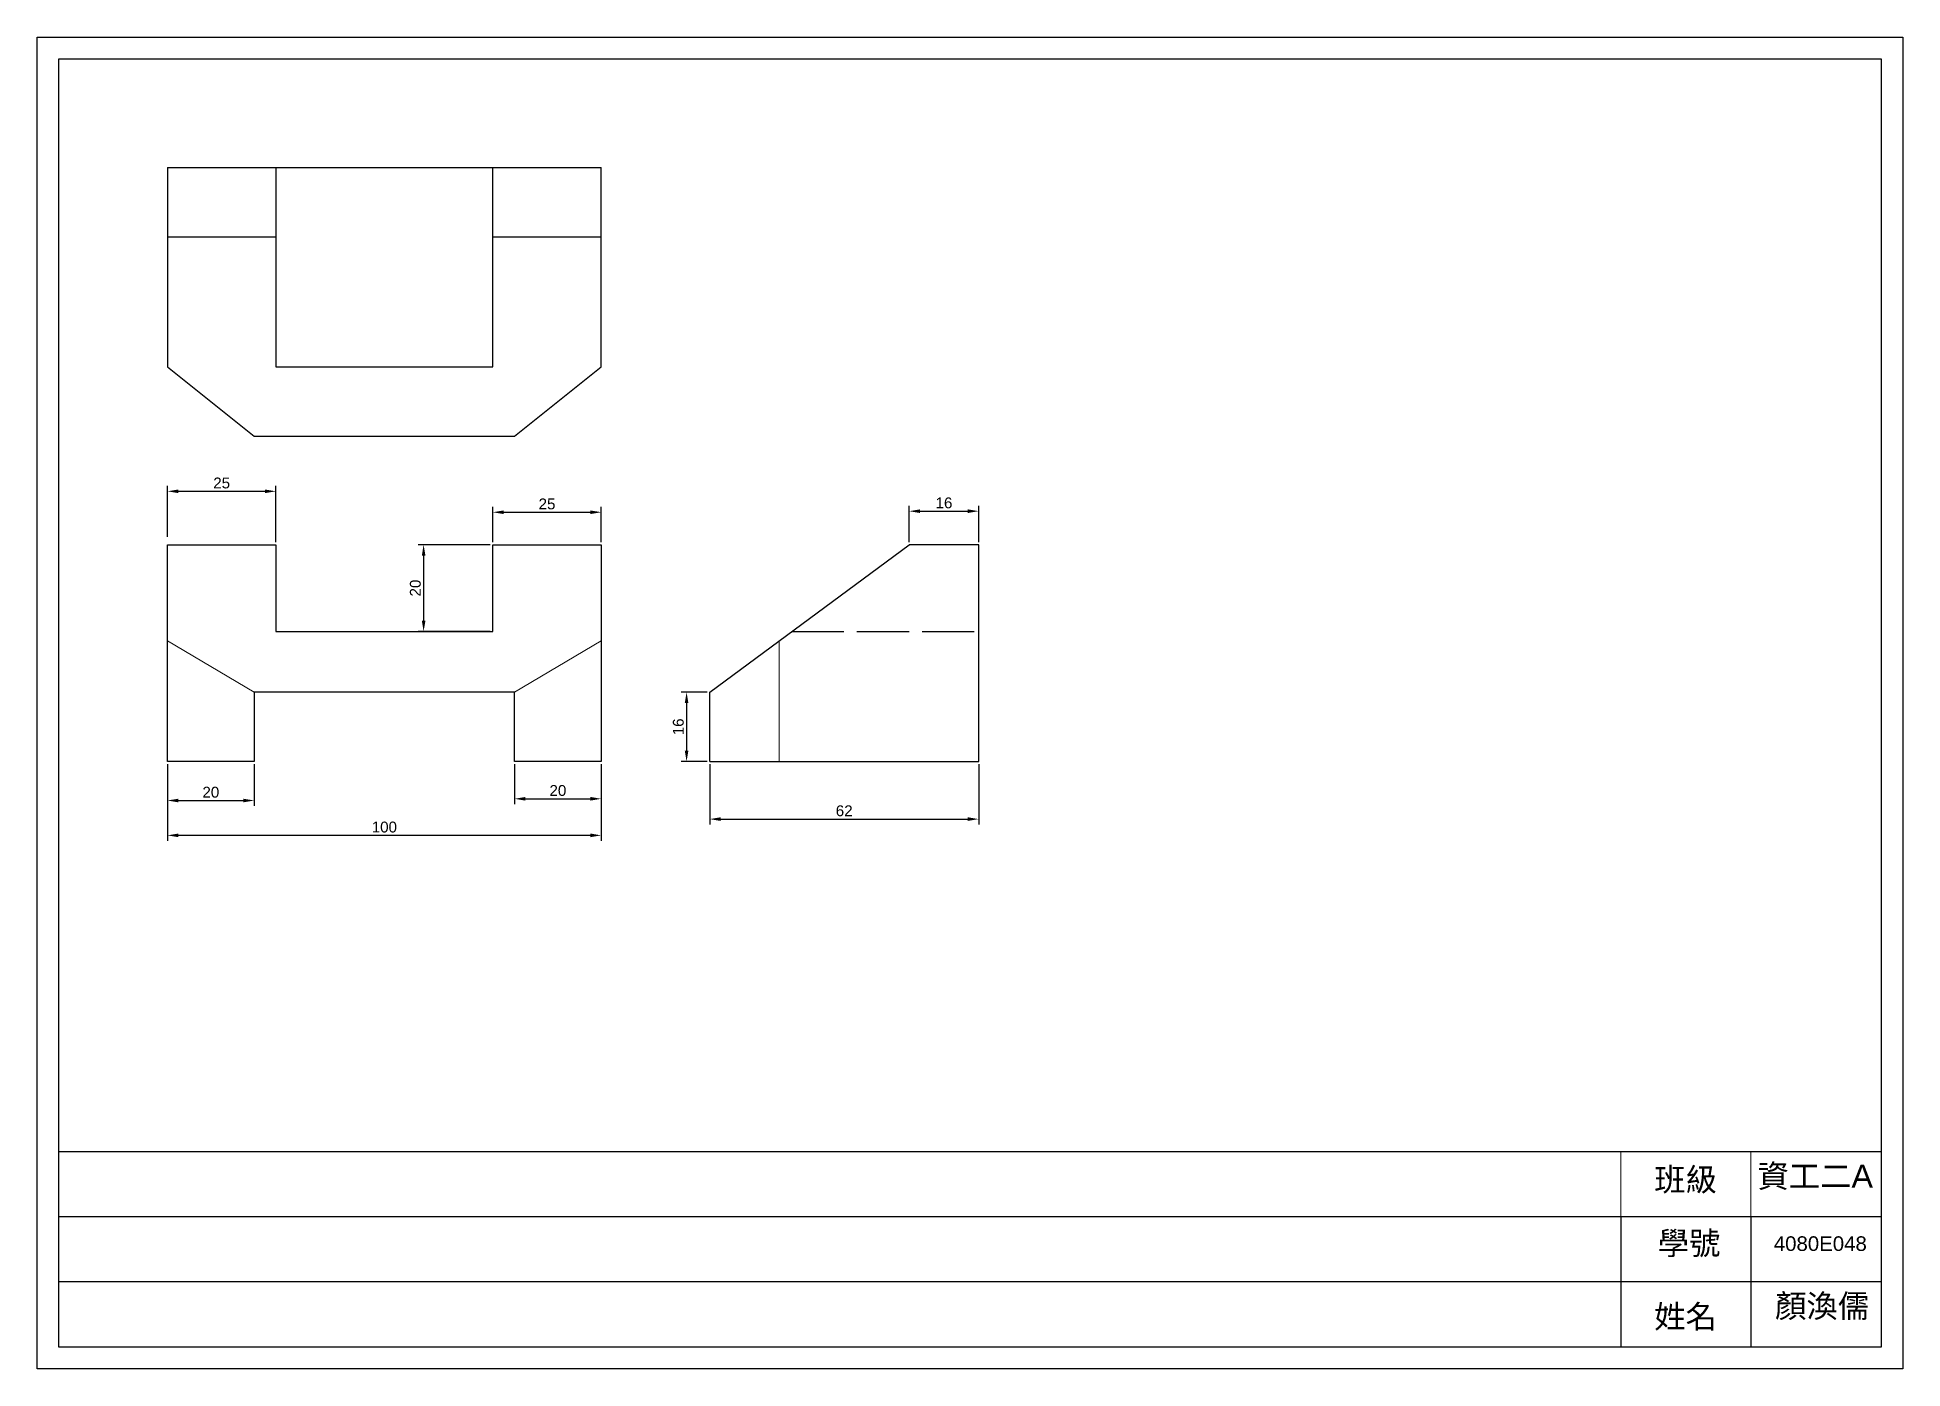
# Model space of a CAD drawing. Header units: millimetres. Extents: x 1895 to 2325, y 1748 to 2055.
import ezdxf

# ---------------------------------------------------------------- set-up
doc = ezdxf.new("R2010")
doc.units = ezdxf.units.MM
doc.linetypes.add('ACAD_ISO02W100', pattern=[15, 12, -3])
doc.styles.get("Standard").update_dxf_attribs({"font": 'arial.ttf'})
doc.dimstyles.new('ISO-25', dxfattribs={"dimtxt": 2.5, "dimasz": 2.5, "dimexe": 1.25, "dimexo": 0.625, "dimtad": 1, "dimtxsty": 'Standard', "dimcen": 2.5, "dimadec": 0, "dimazin": 0, "dimtfac": 1, "dimtmove": 0, "dimatfit": 3, "dimfxl": 1, "dimarcsym": 0})

# ---------------------------------------------------------------- blocks, each defined once
blk = doc.blocks.new('*D15')
at = {"color": 0, "lineweight": -2, "transparency": 16777216}
for p, q in [((2000, 1938.62), (2000, 1946.74)), ((2002.5, 1945.49), (2022.5, 1945.49)), ((2025, 1938.62), (2025, 1946.74))]:
    blk.add_line(p, q, dxfattribs=at)
at = {"color": 0, "lineweight": 15, "transparency": 16777216}
for points in [[(2002.5, 1945.9), (2002.5, 1945.07), (2000, 1945.49)], [(2022.5, 1945.9), (2022.5, 1945.07), (2025, 1945.49)]]:
    blk.add_solid(points, dxfattribs=at)
at = {"layer": 'Defpoints', "color": 0, "lineweight": 15, "transparency": 16777216}
for p in [(2025, 1945.49), (2000, 1938), (2025, 1938)]:
    blk.add_point(p, dxfattribs=at)
at = {"color": 0, "lineweight": 15, "transparency": 16777216, "insert": (2012.5, 1947.39), "char_height": 2.5, "attachment_point": 5}
blk.add_mtext('25', dxfattribs=at)
blk = doc.blocks.new('*D16')
at = {"color": 0, "lineweight": -2, "transparency": 16777216}
for p, q in [((1925, 1939.81), (1925, 1951.56)), ((1927.5, 1950.31), (1947.5, 1950.31)), ((1950, 1938.62), (1950, 1951.56))]:
    blk.add_line(p, q, dxfattribs=at)
at = {"color": 0, "lineweight": 15, "transparency": 16777216}
for points in [[(1927.5, 1950.73), (1927.5, 1949.9), (1925, 1950.31)], [(1947.5, 1950.73), (1947.5, 1949.9), (1950, 1950.31)]]:
    blk.add_solid(points, dxfattribs=at)
at = {"layer": 'Defpoints', "color": 0, "lineweight": 15, "transparency": 16777216}
for p in [(1950, 1950.31), (1925, 1939.19), (1950, 1938)]:
    blk.add_point(p, dxfattribs=at)
at = {"color": 0, "lineweight": 15, "transparency": 16777216, "insert": (1937.5, 1952.22), "char_height": 2.5, "attachment_point": 5}
blk.add_mtext('25', dxfattribs=at)
blk = doc.blocks.new('*D17')
at = {"color": 0, "lineweight": -2, "transparency": 16777216}
for p, q in [((1999.38, 1938), (1982.8, 1938)), ((1984.05, 1935.5), (1984.05, 1920.5)), ((1999.38, 1918), (1982.8, 1918))]:
    blk.add_line(p, q, dxfattribs=at)
at = {"color": 0, "lineweight": 15, "transparency": 16777216}
for points in [[(1983.64, 1935.5), (1984.47, 1935.5), (1984.05, 1938)], [(1983.64, 1920.5), (1984.47, 1920.5), (1984.05, 1918)]]:
    blk.add_solid(points, dxfattribs=at)
at = {"layer": 'Defpoints', "color": 0, "lineweight": 15, "transparency": 16777216}
for p in [(2000, 1938), (1984.05, 1918), (2000, 1918)]:
    blk.add_point(p, dxfattribs=at)
at = {"color": 0, "lineweight": 15, "transparency": 16777216, "insert": (1982.15, 1928), "char_height": 2.5, "attachment_point": 5, "rotation": 90}
blk.add_mtext('20', dxfattribs=at)
blk = doc.blocks.new('*D18')
at = {"color": 0, "lineweight": -2, "transparency": 16777216}
for p, q in [((1925, 1887.38), (1925, 1877.77)), ((1945, 1887.38), (1945, 1877.77)), ((1927.5, 1879.02), (1942.5, 1879.02))]:
    blk.add_line(p, q, dxfattribs=at)
at = {"color": 0, "lineweight": 15, "transparency": 16777216}
for points in [[(1927.5, 1879.43), (1927.5, 1878.6), (1925, 1879.02)], [(1942.5, 1879.43), (1942.5, 1878.6), (1945, 1879.02)]]:
    blk.add_solid(points, dxfattribs=at)
at = {"layer": 'Defpoints', "color": 0, "lineweight": 15, "transparency": 16777216}
for p in [(1925, 1888), (1945, 1888), (1945, 1879.02)]:
    blk.add_point(p, dxfattribs=at)
at = {"color": 0, "lineweight": 15, "transparency": 16777216, "insert": (1935, 1880.92), "char_height": 2.5, "attachment_point": 5}
blk.add_mtext('20', dxfattribs=at)
blk = doc.blocks.new('*D19')
at = {"color": 0, "lineweight": -2, "transparency": 16777216}
for p, q in [((2005, 1887.38), (2005, 1878.16)), ((2025, 1887.38), (2025, 1878.16)), ((2007.5, 1879.41), (2022.5, 1879.41))]:
    blk.add_line(p, q, dxfattribs=at)
at = {"color": 0, "lineweight": 15, "transparency": 16777216}
for points in [[(2007.5, 1879.83), (2007.5, 1878.99), (2005, 1879.41)], [(2022.5, 1879.83), (2022.5, 1878.99), (2025, 1879.41)]]:
    blk.add_solid(points, dxfattribs=at)
at = {"layer": 'Defpoints', "color": 0, "lineweight": 15, "transparency": 16777216}
for p in [(2005, 1888), (2025, 1888), (2025, 1879.41)]:
    blk.add_point(p, dxfattribs=at)
at = {"color": 0, "lineweight": 15, "transparency": 16777216, "insert": (2015, 1881.31), "char_height": 2.5, "attachment_point": 5}
blk.add_mtext('20', dxfattribs=at)
blk = doc.blocks.new('*D20')
at = {"color": 0, "lineweight": -2, "transparency": 16777216}
for p, q in [((1925, 1887.38), (1925, 1869.73)), ((2025, 1887.38), (2025, 1869.73)), ((2022.5, 1870.98), (1927.5, 1870.98))]:
    blk.add_line(p, q, dxfattribs=at)
at = {"color": 0, "lineweight": 15, "transparency": 16777216}
for points in [[(1927.5, 1871.4), (1927.5, 1870.56), (1925, 1870.98)], [(2022.5, 1871.4), (2022.5, 1870.56), (2025, 1870.98)]]:
    blk.add_solid(points, dxfattribs=at)
at = {"layer": 'Defpoints', "color": 0, "lineweight": 15, "transparency": 16777216}
for p in [(1925, 1888), (2025, 1888), (1925, 1870.98)]:
    blk.add_point(p, dxfattribs=at)
at = {"color": 0, "lineweight": 15, "transparency": 16777216, "insert": (1975, 1872.88), "char_height": 2.5, "attachment_point": 5}
blk.add_mtext('100', dxfattribs=at)
blk = doc.blocks.new('*D21')
at = {"color": 0, "lineweight": -2, "transparency": 16777216}
for p, q in [((2050, 1887.38), (2050, 1873.48)), ((2112, 1887.38), (2112, 1873.48)), ((2052.5, 1874.73), (2109.5, 1874.73))]:
    blk.add_line(p, q, dxfattribs=at)
at = {"color": 0, "lineweight": 15, "transparency": 16777216}
for points in [[(2052.5, 1875.15), (2052.5, 1874.31), (2050, 1874.73)], [(2109.5, 1875.15), (2109.5, 1874.31), (2112, 1874.73)]]:
    blk.add_solid(points, dxfattribs=at)
at = {"layer": 'Defpoints', "color": 0, "lineweight": 15, "transparency": 16777216}
for p in [(2050, 1888), (2112, 1888), (2112, 1874.73)]:
    blk.add_point(p, dxfattribs=at)
at = {"color": 0, "lineweight": 15, "transparency": 16777216, "insert": (2081, 1876.63), "char_height": 2.5, "attachment_point": 5}
blk.add_mtext('62', dxfattribs=at)
blk = doc.blocks.new('*D22')
at = {"color": 0, "lineweight": -2, "transparency": 16777216}
for p, q in [((2049.38, 1904), (2043.42, 1904)), ((2044.67, 1901.5), (2044.67, 1890.5)), ((2049.38, 1888), (2043.42, 1888))]:
    blk.add_line(p, q, dxfattribs=at)
at = {"color": 0, "lineweight": 15, "transparency": 16777216}
for points in [[(2044.25, 1901.5), (2045.08, 1901.5), (2044.67, 1904)], [(2044.25, 1890.5), (2045.08, 1890.5), (2044.67, 1888)]]:
    blk.add_solid(points, dxfattribs=at)
at = {"layer": 'Defpoints', "color": 0, "lineweight": 15, "transparency": 16777216}
for p in [(2050, 1904), (2044.67, 1888), (2050, 1888)]:
    blk.add_point(p, dxfattribs=at)
at = {"color": 0, "lineweight": 15, "transparency": 16777216, "insert": (2042.77, 1896), "char_height": 2.5, "attachment_point": 5, "rotation": 90}
blk.add_mtext('16', dxfattribs=at)
blk = doc.blocks.new('*D24')
at = {"color": 0, "lineweight": -2, "transparency": 16777216}
for p, q in [((2096, 1938.62), (2096, 1946.98)), ((2098.5, 1945.73), (2109.5, 1945.73)), ((2112, 1938.62), (2112, 1946.98))]:
    blk.add_line(p, q, dxfattribs=at)
at = {"color": 0, "lineweight": 15, "transparency": 16777216}
for points in [[(2098.5, 1946.15), (2098.5, 1945.31), (2096, 1945.73)], [(2109.5, 1946.15), (2109.5, 1945.31), (2112, 1945.73)]]:
    blk.add_solid(points, dxfattribs=at)
at = {"layer": 'Defpoints', "color": 0, "lineweight": 15, "transparency": 16777216}
for p in [(2112, 1945.73), (2096, 1938), (2112, 1938)]:
    blk.add_point(p, dxfattribs=at)
at = {"color": 0, "lineweight": 15, "transparency": 16777216, "insert": (2104, 1947.63), "char_height": 2.5, "attachment_point": 5}
blk.add_mtext('16', dxfattribs=at)

msp = doc.modelspace()

# ---------------------------------------------------------------- linework, layer by layer
for p, q in [((1900, 2050), (2320, 2050)), ((1900, 1753), (1900, 2050)), ((2320, 2050), (2320, 1753)), ((1925, 2025), (2025, 2025)), ((1925, 2025), (1925, 2009)), ((1925, 2025), (1950, 2025)), ((1950, 2025), (1950, 1979)), ((2000, 1979), (2000, 2025)), ((2025, 1979), (2025, 2025)), ((1925, 2009), (1950, 2009)), ((1925, 2009), (1925, 1979)), ((2000, 2009), (2025, 2009)), ((1925, 1979), (1945, 1963)), ((1950, 1979), (2000, 1979)), ((2005, 1963), (2025, 1979)), ((1945, 1963), (2005, 1963)), ((1925, 1888), (1925, 1938)), ((1925, 1938), (1950, 1938)), ((1950, 1938), (1950, 1918)), ((2000, 1918), (2000, 1938)), ((2000, 1938), (2025, 1938)), ((2025, 1938), (2025, 1888)), ((2050, 1904), (2096, 1938)), ((2112, 1938), (2096, 1938)), ((2112, 1888), (2112, 1938)), ((1950, 1918), (2000, 1918)), ((2005, 1904), (1945, 1904)), ((1945, 1904), (1945, 1888)), ((2005, 1888), (2005, 1904)), ((2050, 1888), (2050, 1904)), ((1945, 1888), (1925, 1888)), ((2025, 1888), (2005, 1888)), ((2050, 1888), (2112, 1888)), ((2320, 1798), (1900, 1798)), ((2320, 1783), (1900, 1783)), ((2260, 1783), (2260, 1753)), ((2290, 1783), (2290, 1753)), ((2320, 1768), (1900, 1768)), ((2320, 1753), (1900, 1753))]:
    msp.add_line(p, q)
at = {"linetype": 'ACAD_ISO02W100'}
msp.add_line((2068.941, 1918), (2112, 1918), dxfattribs=at)
at = {"lineweight": 15}
for p, q in [((1925, 1915.826), (1945, 1904)), ((2025, 1915.826), (2005, 1904)), ((2066, 1888), (2066, 1915.826)), ((2050, 1888), (2066, 1888)), ((2260, 1783), (2260, 1798)), ((2290, 1783), (2290, 1798))]:
    msp.add_line(p, q, dxfattribs=at)
msp.add_lwpolyline([(1895, 2055), (2325, 2055), (2325, 1748), (1895, 1748)], close=True)

# ---------------------------------------------------------------- texts
for s, height, p in [('班級', 5.2971, (2267.714, 1788.949)), ('資工二A', 5.2971, (2291.529, 1789.764)), ('學號', 5.2971, (2268.529, 1774.28)), ('4080E048', 3.3675, (2295.283, 1775.161)), ('姓名', 5.2971, (2267.714, 1757.37)), ('顏渙儒', 5.2971, (2295.585, 1759.815))]:
    msp.add_text(s, height=height, dxfattribs=at).set_placement(p)

# ---------------------------------------------------------------- dimensions: what is measured, and where the dimension line sits
at = {"color": 150, "lineweight": 15}
for base, p1, p2, picture, middle in [((1950, 1950.315), (1925, 1939.187), (1950, 1938), '*D16', (1937.5, 1952.216)), ((2025, 1945.487), (2000, 1938), (2025, 1938), '*D15', (2012.5, 1947.388)), ((2112, 1945.731), (2096, 1938), (2112, 1938), '*D24', (2104, 1947.632)), ((1945, 1879.015), (1925, 1888), (1945, 1888), '*D18', (1935, 1880.916)), ((1925, 1870.981), (2025, 1888), (1925, 1888), '*D20', (1975, 1872.882)), ((2025, 1879.41), (2005, 1888), (2025, 1888), '*D19', (2015, 1881.312)), ((2112, 1874.729), (2050, 1888), (2112, 1888), '*D21', (2081, 1876.631))]:
    dim = msp.add_linear_dim(base=base, p1=p1, p2=p2, dimstyle='ISO-25', dxfattribs=at)
    dim.commit()
    dim.dimension.update_dxf_attribs({"geometry": picture, "text_midpoint": middle})
for base, p1, p2, picture, middle in [((1984.053, 1918), (2000, 1938), (2000, 1918), '*D17', (1982.152, 1928)), ((2044.666, 1888), (2050, 1904), (2050, 1888), '*D22', (2042.765, 1896))]:
    dim = msp.add_linear_dim(base=base, p1=p1, p2=p2, angle=90, dimstyle='ISO-25', dxfattribs=at)
    dim.commit()
    dim.dimension.update_dxf_attribs({"geometry": picture, "text_midpoint": middle})

doc.saveas('drawing.dxf')
